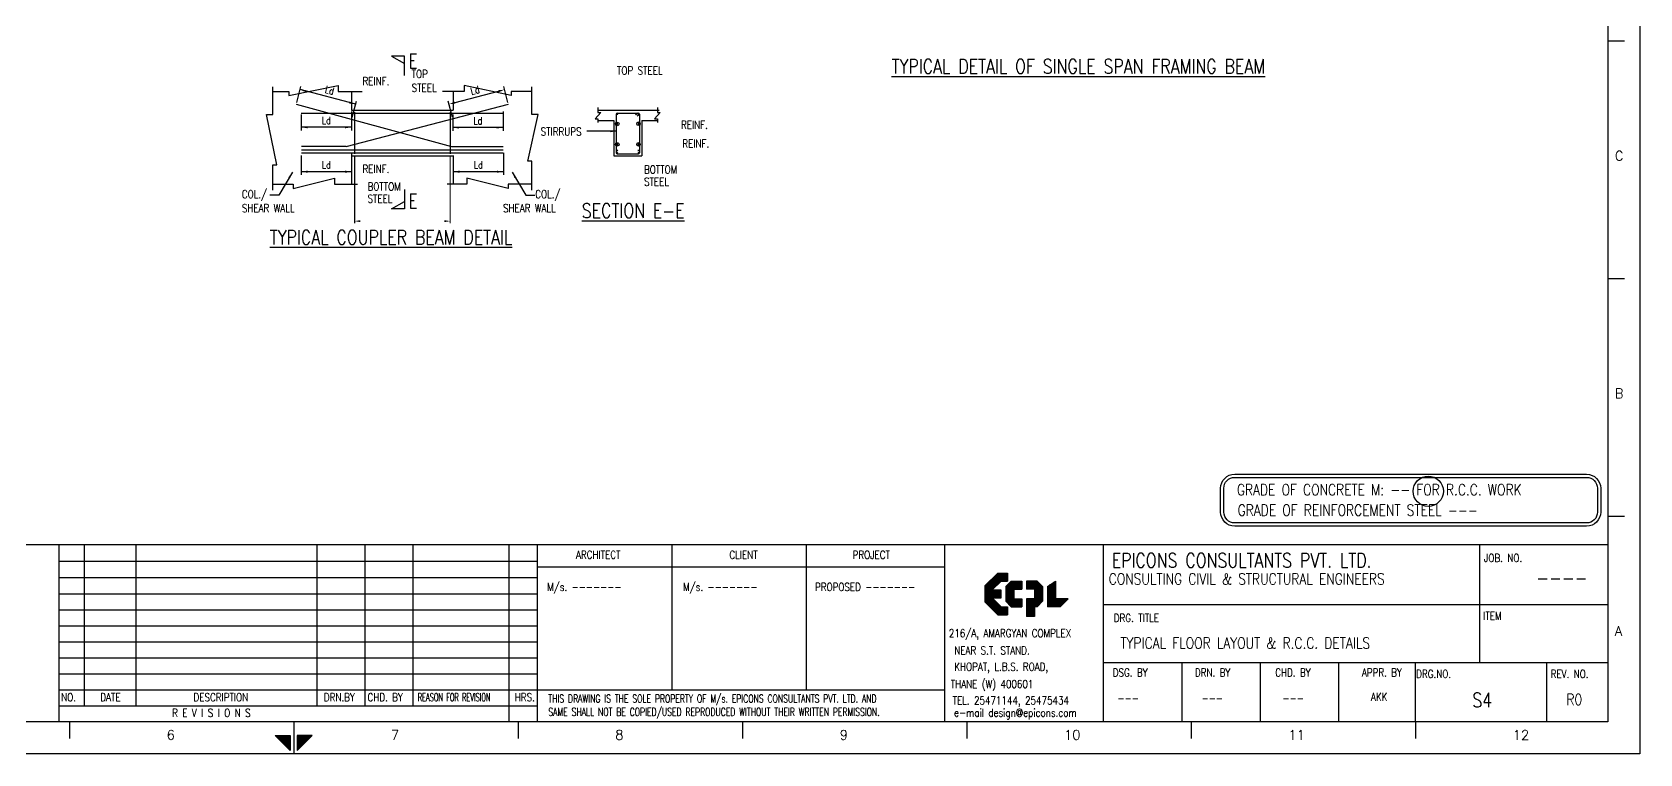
# Model space of a CAD drawing. Extents: x -93349148775 to 1048725102051, y -1180441401940 to 309370.
# Drawn here: x 1276 to 1779, y 729 to 955 of the extents above; entities that cross this region are included whole.
import ezdxf

# ---------------------------------------------------------------- set-up
doc = ezdxf.new("R2010")
doc.units = 0
doc.header["$LTSCALE"] = 5
doc.header["$MEASUREMENT"] = 0
for name, color, linetype in [('colsize', 201, 'Continuous'), ('DIMENSION', 5, 'Continuous'), ('FRAME', 6, 'Continuous'), ('HT', 8, 'Continuous'), ('IBM', 4, 'Continuous'), ('LINE WORK', 4, 'Continuous'), ('LOGO', 1, 'Continuous'), ('NORMAL TEXT', 4, 'Continuous'), ('REIN F', 6, 'Continuous'), ('SECT-MKD', 1, 'Continuous'), ('SECT-NO', 1, 'Continuous'), ('sheet', 1, 'Continuous'), ('STIRRUPS', 5, 'Continuous'), ('SUB TITLE', 3, 'Continuous'), ('TABLE FRAME', 5, 'Continuous'), ('TEXT', 4, 'Continuous'), ('TITLE', 6, 'Continuous'), ('TOR', 6, 'Continuous')]:
    doc.layers.add(name, color=color, linetype=linetype)
doc.layers.add('DIMENSIONS', color=5, linetype='Continuous', lineweight=13)
doc.styles.add('D', font='romand.shx', dxfattribs={"height": 200})
doc.styles.add('ROMANS', font='romans.shx', dxfattribs={"width": 0.8, "height": 2.25})
doc.dimstyles.new('T1', dxfattribs={"dimtxt": 2.25, "dimasz": 2, "dimexe": 1, "dimexo": 0.5, "dimgap": 1, "dimtad": 1, "dimdec": 0, "dimzin": 1, "dimdsep": 46, "dimtxsty": 'ROMANS', "dimcen": 0.09, "dimclrd": 5, "dimclre": 5, "dimclrt": 4, "dimadec": 0, "dimazin": 0, "dimtfac": 1, "dimtdec": 0, "dimtofl": 0, "dimtmove": 0, "dimatfit": 3, "dimfxl": 0, "dimtolj": 1, "dimtzin": 1, "dimarcsym": 0})

# ---------------------------------------------------------------- blocks, each defined once
blk = doc.blocks.new('MID')
at = {"layer": 'sheet', "color": 2}
for p, q in [((8.94, 1.07), (4.27, 5.74)), ((4.27, 5.74), (4.27, 1.07)), ((0, 0), (10, 0)), ((4.27, 1.07), (8.94, 1.07)), ((8.94, -1.07), (4.27, -5.74)), ((4.27, -1.07), (8.94, -1.07)), ((4.27, -5.74), (4.27, -1.07))]:
    blk.add_line(p, q, dxfattribs=at)
for points in [[(4.27, 5.74), (8.94, 1.07), (4.27, 1.07)], [(4.27, -5.74), (8.94, -1.07), (4.27, -1.07)]]:
    blk.add_solid(points, dxfattribs=at)
blk = doc.blocks.new('*X32')
at = {"color": 0}
for p, q in [((97993, 4849), (98484, 5340)), ((97993, 4867), (98466, 5340)), ((97993, 4885), (98448, 5340)), ((97993, 4902), (98431, 5340)), ((97993, 4920), (98413, 5340)), ((97993, 4938), (98395, 5340)), ((97993, 4955), (98378, 5340)), ((97993, 4973), (98360, 5340)), ((97993, 4991), (98342, 5340)), ((97993, 5008), (98325, 5340)), ((97993, 5026), (98307, 5340)), ((97993, 5044), (98289, 5340)), ((97993, 5061), (98272, 5340)), ((97993, 5079), (98254, 5340)), ((97993, 5097), (98236, 5340)), ((97993, 5114), (98219, 5340)), ((97993, 5132), (98201, 5340)), ((97993, 5150), (98183, 5340)), ((97993, 5167), (98166, 5340)), ((97993, 4832), (98243, 5082)), ((97993, 4814), (98243, 5064)), ((97993, 4796), (98243, 5046)), ((97993, 4779), (98243, 5029)), ((98251, 5090), (98493, 5332)), ((98269, 5090), (98493, 5314)), ((98287, 5090), (98493, 5296)), ((98305, 5090), (98493, 5279)), ((98322, 5090), (98493, 5261)), ((98340, 5090), (98493, 5243)), ((98358, 5090), (98493, 5225)), ((98375, 5090), (98493, 5208)), ((98393, 5090), (98493, 5190)), ((98411, 5090), (98493, 5172)), ((98428, 5090), (98493, 5155)), ((98446, 5090), (98493, 5137)), ((98464, 5090), (98493, 5119)), ((98481, 5090), (98493, 5102)), ((98643, 5093), (98890, 5340)), ((98643, 5110), (98873, 5340)), ((98643, 5128), (98855, 5340)), ((98643, 5146), (98837, 5340)), ((98643, 5163), (98820, 5340)), ((98643, 5181), (98802, 5340)), ((98643, 5199), (98784, 5340)), ((98643, 5216), (98767, 5340)), ((98643, 5234), (98749, 5340)), ((98643, 5252), (98731, 5340)), ((98643, 5269), (98714, 5340)), ((98643, 5287), (98696, 5340)), ((98643, 5305), (98678, 5340)), ((98643, 5322), (98661, 5340)), ((98643, 4527), (99143, 5027)), ((98658, 5090), (98908, 5340)), ((98676, 5090), (98926, 5340)), ((98693, 5090), (98943, 5340)), ((98711, 5090), (98961, 5340)), ((98729, 5090), (98976, 5337)), ((98746, 5090), (98984, 5328)), ((98764, 5090), (98993, 5319)), ((98782, 5090), (99002, 5310)), ((98799, 5090), (99011, 5302)), ((98817, 5090), (99020, 5293)), ((98835, 5090), (99029, 5284)), ((98853, 5090), (99037, 5275)), ((98870, 5090), (99046, 5266)), ((98888, 5090), (99055, 5257)), ((98893, 5077), (99064, 5249)), ((98893, 5060), (99073, 5240)), ((98893, 5042), (99082, 5231)), ((98893, 5024), (99090, 5222)), ((98893, 5007), (99099, 5213)), ((98893, 4989), (99108, 5204)), ((98893, 4971), (99117, 5196)), ((98893, 4954), (99126, 5187)), ((98893, 4936), (99135, 5178)), ((98893, 4918), (99143, 5168)), ((98893, 4901), (99143, 5151)), ((98893, 4883), (99143, 5133)), ((98893, 4865), (99143, 5115)), ((98893, 4848), (99143, 5098)), ((98893, 4830), (99143, 5080)), ((98893, 4812), (99143, 5062)), ((98893, 4795), (99143, 5045)), ((99293, 5089), (99543, 5339)), ((99293, 5071), (99543, 5321)), ((99293, 5106), (99492, 5306)), ((99293, 5053), (99543, 5303)), ((99293, 5036), (99543, 5286)), ((99293, 5124), (99437, 5268)), ((99293, 5018), (99543, 5268)), ((99293, 5000), (99543, 5250)), ((99293, 4982), (99543, 5232)), ((99293, 5142), (99381, 5230)), ((99293, 4965), (99543, 5215)), ((99293, 4947), (99543, 5197)), ((99293, 5159), (99326, 5192)), ((99293, 4929), (99543, 5179)), ((99293, 4912), (99543, 5162)), ((99293, 4894), (99543, 5144)), ((99293, 4876), (99543, 5126)), ((99293, 4859), (99543, 5109)), ((99293, 4841), (99543, 5091)), ((99293, 4823), (99543, 5073)), ((99293, 4806), (99543, 5056)), ((99293, 4788), (99543, 5038)), ((99293, 4770), (99543, 5020)), ((97993, 4761), (98243, 5011)), ((97993, 4743), (98243, 4993)), ((97993, 4725), (98243, 4975)), ((97994, 4709), (98243, 4958)), ((98003, 4700), (98243, 4940)), ((98012, 4692), (98243, 4922)), ((98021, 4683), (98243, 4905)), ((98030, 4674), (98243, 4887)), ((98038, 4665), (98243, 4869)), ((98047, 4656), (98243, 4852)), ((98056, 4647), (98243, 4834)), ((98065, 4639), (98243, 4816)), ((98074, 4630), (98243, 4799)), ((98083, 4621), (98252, 4790)), ((98092, 4612), (98270, 4790)), ((98100, 4603), (98287, 4790)), ((98109, 4594), (98305, 4790)), ((98118, 4585), (98323, 4790)), ((98127, 4577), (98340, 4790)), ((98136, 4568), (98358, 4790)), ((98145, 4559), (98376, 4790)), ((98153, 4550), (98393, 4790)), ((98162, 4541), (98411, 4790)), ((98179, 4540), (98429, 4790)), ((98196, 4540), (98446, 4790)), ((98214, 4540), (98464, 4790)), ((98232, 4540), (98482, 4790)), ((98249, 4540), (98493, 4784)), ((98267, 4540), (98493, 4766)), ((98285, 4540), (98493, 4748)), ((98303, 4540), (98493, 4730)), ((98320, 4540), (98493, 4713)), ((98338, 4540), (98493, 4695)), ((98356, 4540), (98493, 4677)), ((98373, 4540), (98493, 4660)), ((98391, 4540), (98493, 4642)), ((98409, 4540), (98493, 4624)), ((98426, 4540), (98493, 4607)), ((98444, 4540), (98493, 4589)), ((98462, 4540), (98493, 4571)), ((98479, 4540), (98493, 4554)), ((98643, 4509), (99143, 5009)), ((98643, 4492), (99143, 4992)), ((98643, 4474), (99143, 4974)), ((98643, 4456), (99143, 4956)), ((98643, 4439), (99143, 4939)), ((98643, 4421), (99143, 4921)), ((98643, 4403), (99143, 4903)), ((98643, 4386), (99143, 4886)), ((98643, 4368), (99143, 4868)), ((98643, 4350), (99143, 4850)), ((98643, 4332), (99143, 4832)), ((98643, 4315), (99143, 4815)), ((98643, 4297), (99143, 4797)), ((98643, 4545), (98888, 4790)), ((98643, 4562), (98871, 4790)), ((98643, 4580), (98853, 4790)), ((98643, 4598), (98835, 4790)), ((98643, 4615), (98818, 4790)), ((98643, 4633), (98800, 4790)), ((98643, 4651), (98782, 4790)), ((98643, 4668), (98765, 4790)), ((98643, 4686), (98747, 4790)), ((98643, 4704), (98729, 4790)), ((98643, 4721), (98712, 4790)), ((98643, 4739), (98694, 4790)), ((98643, 4757), (98676, 4790)), ((98643, 4774), (98659, 4790)), ((98643, 4279), (98893, 4529)), ((98904, 4540), (99143, 4779)), ((98921, 4540), (99143, 4762)), ((98939, 4540), (99143, 4744)), ((98957, 4540), (99143, 4726)), ((99292, 4540), (99542, 4790)), ((99293, 4753), (99543, 5003)), ((99293, 4735), (99543, 4985)), ((99293, 4717), (99543, 4967)), ((99293, 4700), (99543, 4950)), ((99293, 4682), (99543, 4932)), ((99293, 4664), (99543, 4914)), ((99293, 4647), (99543, 4897)), ((99293, 4629), (99543, 4879)), ((99293, 4611), (99543, 4861)), ((99293, 4594), (99543, 4844)), ((99293, 4576), (99543, 4826)), ((99293, 4558), (99543, 4808)), ((99310, 4540), (99560, 4790)), ((99328, 4540), (99578, 4790)), ((99345, 4540), (99595, 4790)), ((99363, 4540), (99613, 4790)), ((99381, 4540), (99631, 4790)), ((99399, 4540), (99649, 4790)), ((99416, 4540), (99666, 4790)), ((99434, 4540), (99684, 4790)), ((99452, 4540), (99702, 4790)), ((99469, 4540), (99719, 4790)), ((99487, 4540), (99737, 4790)), ((99505, 4540), (99755, 4790)), ((99522, 4540), (99772, 4790)), ((99540, 4540), (99790, 4790)), ((99558, 4540), (99808, 4790)), ((99575, 4540), (99825, 4790)), ((99593, 4540), (99843, 4790)), ((99611, 4540), (99861, 4790)), ((99628, 4540), (99878, 4790)), ((99646, 4540), (99896, 4790)), ((99664, 4540), (99914, 4790)), ((99681, 4540), (99931, 4790)), ((98643, 4262), (98893, 4512)), ((98643, 4244), (98893, 4494)), ((98657, 4240), (98893, 4476)), ((98674, 4240), (98893, 4459)), ((98692, 4240), (98893, 4441)), ((98710, 4240), (98893, 4423)), ((98727, 4240), (98893, 4406)), ((98745, 4240), (98893, 4388)), ((98763, 4240), (98893, 4370)), ((98780, 4240), (98893, 4353)), ((98798, 4240), (98893, 4335)), ((98816, 4240), (98893, 4317)), ((98833, 4240), (98893, 4300)), ((98851, 4240), (98893, 4282)), ((98869, 4240), (98893, 4264)), ((98886, 4240), (98893, 4247))]:
    blk.add_line(p, q, dxfattribs=at)
blk = doc.blocks.new('*X31')
at = {"color": 0}
for p, q in [((97343, 4906), (98027, 5590)), ((97343, 4924), (98009, 5590)), ((97343, 4942), (97991, 5590)), ((97343, 4959), (97974, 5590)), ((97343, 4977), (97956, 5590)), ((97343, 4995), (97938, 5590)), ((97343, 5012), (97921, 5590)), ((97343, 5030), (97903, 5590)), ((97343, 5048), (97885, 5590)), ((97343, 5065), (97868, 5590)), ((97343, 5083), (97850, 5590)), ((97343, 5101), (97832, 5590)), ((97343, 5118), (97815, 5590)), ((97343, 5136), (97797, 5590)), ((97343, 5154), (97779, 5590)), ((97343, 5171), (97762, 5590)), ((97343, 5189), (97744, 5590)), ((97343, 4889), (98043, 5589)), ((97343, 4871), (98043, 5571)), ((97343, 4853), (98043, 5553)), ((97847, 5340), (98043, 5536)), ((97343, 4694), (97714, 5065)), ((97343, 4712), (97696, 5065)), ((97343, 4730), (97678, 5065)), ((97343, 4747), (97661, 5065)), ((97343, 4765), (97643, 5065)), ((97343, 4783), (97625, 5065)), ((97343, 4800), (97608, 5065)), ((97343, 4818), (97590, 5065)), ((97343, 4836), (97572, 5065)), ((97350, 4683), (97732, 5065)), ((97359, 4674), (97749, 5065)), ((97367, 4666), (97767, 5065)), ((97376, 4657), (97785, 5065)), ((97385, 4648), (97802, 5065)), ((97394, 4639), (97820, 5065)), ((97588, 4815), (97838, 5065)), ((97605, 4815), (97843, 5053)), ((97623, 4815), (97843, 5035)), ((97641, 4815), (97843, 5017)), ((97865, 5340), (98043, 5518)), ((97883, 5340), (98043, 5500)), ((97900, 5340), (98043, 5483)), ((97918, 5340), (98043, 5465)), ((97936, 5340), (98043, 5447)), ((97953, 5340), (98043, 5430)), ((97971, 5340), (98043, 5412)), ((97989, 5340), (98043, 5394)), ((98007, 5340), (98043, 5377)), ((98024, 5340), (98043, 5359)), ((98042, 5340), (98043, 5341)), ((97403, 4630), (97579, 4807)), ((97412, 4621), (97588, 4798)), ((97420, 4613), (97597, 4789)), ((97429, 4604), (97606, 4781)), ((97438, 4595), (97615, 4772)), ((97447, 4586), (97624, 4763)), ((97456, 4577), (97633, 4754)), ((97465, 4568), (97641, 4745)), ((97473, 4560), (97650, 4736)), ((97482, 4551), (97659, 4728)), ((97491, 4542), (97668, 4719)), ((97500, 4533), (97677, 4710)), ((97509, 4524), (97686, 4701)), ((97518, 4515), (97694, 4692)), ((97526, 4507), (97703, 4683)), ((97535, 4498), (97712, 4674)), ((97544, 4489), (97721, 4666)), ((97553, 4480), (97730, 4657)), ((97562, 4471), (97739, 4648)), ((97571, 4462), (97747, 4639)), ((97579, 4454), (97756, 4630)), ((97588, 4445), (97765, 4621)), ((97597, 4436), (97774, 4613)), ((97606, 4427), (97783, 4604)), ((97615, 4418), (97792, 4595)), ((97624, 4409), (97800, 4586)), ((97633, 4400), (97809, 4577)), ((97641, 4392), (97818, 4568)), ((97650, 4383), (97827, 4560)), ((97658, 4815), (97843, 5000)), ((97659, 4374), (97836, 4551)), ((97668, 4365), (97845, 4542)), ((97676, 4815), (97843, 4982)), ((97677, 4356), (97861, 4540)), ((97686, 4347), (97878, 4540)), ((97694, 4815), (97843, 4964)), ((97694, 4339), (97896, 4540)), ((97703, 4330), (97914, 4540)), ((97711, 4815), (97843, 4947)), ((97712, 4321), (97931, 4540)), ((97721, 4312), (97949, 4540)), ((97729, 4815), (97843, 4929)), ((97730, 4303), (97967, 4540)), ((97739, 4294), (97984, 4540)), ((97747, 4815), (97843, 4911)), ((97752, 4290), (98002, 4540)), ((97764, 4815), (97843, 4894)), ((97770, 4290), (98020, 4540)), ((97782, 4815), (97843, 4876)), ((97787, 4290), (98037, 4540)), ((97800, 4815), (97843, 4858)), ((97805, 4290), (98043, 4528)), ((97817, 4815), (97843, 4841)), ((97835, 4815), (97843, 4823)), ((97823, 4290), (98043, 4510)), ((97840, 4290), (98043, 4493)), ((97858, 4290), (98043, 4475)), ((97876, 4290), (98043, 4457)), ((97893, 4290), (98043, 4440)), ((97911, 4290), (98043, 4422)), ((97929, 4290), (98043, 4404)), ((97946, 4290), (98043, 4387)), ((97964, 4290), (98043, 4369)), ((97982, 4290), (98043, 4351)), ((97999, 4290), (98043, 4334)), ((98017, 4290), (98043, 4316)), ((98035, 4290), (98043, 4298))]:
    blk.add_line(p, q, dxfattribs=at)
blk = doc.blocks.new('LOGO')
at = {"layer": 'LOGO'}
for p, q in [((636.44, 52.47), (640.44, 56.47)), ((640.44, 56.47), (643.44, 56.47)), ((643.44, 56.47), (643.44, 53.97)), ((636.44, 52.47), (636.44, 47.47)), ((638.73, 51.22), (641.48, 53.97)), ((638.73, 51.22), (641.44, 51.22)), ((641.44, 51.22), (641.44, 48.72)), ((641.48, 53.97), (643.44, 53.97)), ((642.94, 52.26), (644.65, 53.97)), ((642.94, 52.26), (642.94, 47.67)), ((644.65, 53.97), (647.94, 53.97)), ((645.44, 51.47), (645.44, 48.47)), ((645.44, 51.47), (647.94, 51.47)), ((647.94, 53.97), (647.94, 51.47)), ((652.74, 53.97), (649.44, 53.97)), ((649.44, 53.97), (649.44, 51.47)), ((651.94, 51.47), (649.44, 51.47)), ((651.94, 51.47), (651.94, 48.47)), ((654.44, 52.26), (652.74, 53.97)), ((654.44, 52.26), (654.44, 47.67)), ((655.94, 52.26), (658.44, 53.97)), ((655.94, 52.26), (655.94, 45.97)), ((658.44, 53.97), (658.44, 48.47)), ((636.44, 47.47), (640.44, 43.47)), ((638.73, 48.72), (641.48, 45.97)), ((638.73, 48.72), (641.44, 48.72)), ((641.48, 45.97), (643.44, 45.97)), ((642.94, 47.67), (644.65, 45.97)), ((643.44, 45.97), (643.44, 43.47)), ((644.65, 45.97), (647.94, 45.97)), ((645.44, 48.47), (647.94, 48.47)), ((647.94, 48.47), (647.94, 45.97)), ((649.44, 48.47), (649.44, 42.97)), ((651.94, 48.47), (649.44, 48.47)), ((652.74, 45.97), (651.94, 45.97)), ((651.94, 45.97), (651.94, 42.97)), ((654.44, 47.67), (652.74, 45.97)), ((659.94, 45.97), (655.94, 45.97)), ((662.44, 48.47), (658.44, 48.47)), ((662.44, 48.47), (659.94, 45.97)), ((640.44, 43.47), (643.44, 43.47)), ((651.94, 42.97), (649.44, 42.97))]:
    blk.add_line(p, q, dxfattribs=at)
at = {"layer": 'LOGO', "color": 2, "xscale": 0.010009765625, "yscale": 0.010009765625, "zscale": 0.01}
for name, p in [('*X31', (-337.94, 0.52)), ('*X32', (-337.95, 0.52))]:
    blk.add_blockref(name, p, dxfattribs=at)
blk = doc.blocks.new('*D506')
at = {"layer": 'DEFPOINTS', "color": 5, "linetype": 'ByBlock'}
for p in [(1360.47, 929.59), (1376.19, 930.51)]:
    blk.add_point(p, dxfattribs=at)
at = {"layer": 'IBM', "color": 5, "linetype": 'ByBlock', "lineweight": -2}
for p, q in [((1360.47, 929.09), (1360.47, 924.13)), ((1376.19, 930.01), (1376.19, 924.13)), ((1376.19, 925.13), (1360.47, 925.13))]:
    blk.add_line(p, q, dxfattribs=at)
at = {"layer": 'IBM', "color": 5, "linetype": 'ByBlock'}
for points in [[(1360.47, 925.13), (1362.47, 925.47), (1362.47, 924.8)], [(1376.19, 925.13), (1374.19, 925.47), (1374.19, 924.8)]]:
    blk.add_solid(points, dxfattribs=at)
at = {"layer": 'IBM', "color": 4, "linetype": 'ByBlock', "insert": (1368.33, 927.26), "char_height": 2.25, "attachment_point": 5, "style": 'ROMANS'}
blk.add_mtext('Ld', dxfattribs=at)
blk = doc.blocks.new('*D509')
at = {"layer": 'DEFPOINTS', "color": 5, "linetype": 'ByBlock'}
for p in [(1407.8, 929.59), (1423.51, 930.51)]:
    blk.add_point(p, dxfattribs=at)
at = {"layer": 'IBM', "color": 5, "linetype": 'ByBlock', "lineweight": -2}
for p, q in [((1407.8, 929.09), (1407.8, 924.05)), ((1423.51, 930.01), (1423.51, 924.05)), ((1423.51, 925.05), (1407.8, 925.05))]:
    blk.add_line(p, q, dxfattribs=at)
at = {"layer": 'IBM', "color": 5, "linetype": 'ByBlock'}
for points in [[(1407.8, 925.05), (1409.8, 925.38), (1409.8, 924.72)], [(1423.51, 925.05), (1421.51, 925.38), (1421.51, 924.72)]]:
    blk.add_solid(points, dxfattribs=at)
at = {"layer": 'IBM', "color": 4, "linetype": 'ByBlock', "insert": (1415.66, 927.17), "char_height": 2.25, "attachment_point": 5, "style": 'ROMANS'}
blk.add_mtext('Ld', dxfattribs=at)
blk = doc.blocks.new('*D510')
at = {"layer": 'DEFPOINTS', "color": 5, "linetype": 'ByBlock'}
for p in [(1360.47, 916.77), (1376.19, 917.69)]:
    blk.add_point(p, dxfattribs=at)
at = {"layer": 'IBM', "color": 5, "linetype": 'ByBlock', "lineweight": -2}
for p, q in [((1360.47, 916.27), (1360.47, 910.24)), ((1376.19, 917.19), (1376.19, 910.24)), ((1376.19, 911.24), (1360.47, 911.24))]:
    blk.add_line(p, q, dxfattribs=at)
at = {"layer": 'IBM', "color": 5, "linetype": 'ByBlock'}
for points in [[(1360.47, 911.24), (1362.47, 911.58), (1362.47, 910.91)], [(1376.19, 911.24), (1374.19, 911.58), (1374.19, 910.91)]]:
    blk.add_solid(points, dxfattribs=at)
at = {"layer": 'IBM', "color": 4, "linetype": 'ByBlock', "insert": (1368.33, 913.37), "char_height": 2.25, "attachment_point": 5, "style": 'ROMANS'}
blk.add_mtext('Ld', dxfattribs=at)
blk = doc.blocks.new('*D511')
at = {"layer": 'DEFPOINTS', "color": 5, "linetype": 'ByBlock'}
for p in [(1407.93, 916.77), (1423.64, 917.69)]:
    blk.add_point(p, dxfattribs=at)
at = {"layer": 'IBM', "color": 5, "linetype": 'ByBlock', "lineweight": -2}
for p, q in [((1407.93, 916.27), (1407.93, 910.24)), ((1423.64, 917.19), (1423.64, 910.24)), ((1423.64, 911.24), (1407.93, 911.24))]:
    blk.add_line(p, q, dxfattribs=at)
at = {"layer": 'IBM', "color": 5, "linetype": 'ByBlock'}
for points in [[(1407.93, 911.24), (1409.93, 911.58), (1409.93, 910.91)], [(1423.64, 911.24), (1421.64, 911.58), (1421.64, 910.91)]]:
    blk.add_solid(points, dxfattribs=at)
at = {"layer": 'IBM', "color": 4, "linetype": 'ByBlock', "insert": (1415.78, 913.37), "char_height": 2.25, "attachment_point": 5, "style": 'ROMANS'}
blk.add_mtext('Ld', dxfattribs=at)
blk = doc.blocks.new('*D512')
at = {"layer": 'DEFPOINTS', "color": 0}
for p in [(1424, 936.89), (1425.19, 932.36), (1407.8, 927.82)]:
    blk.add_point(p, dxfattribs=at)
at = {"layer": 'sheet', "color": 5, "lineweight": -2}
for p, q in [((1408.55, 932.85), (1422.07, 936.38)), ((1425.06, 932.85), (1423.75, 937.86)), ((1407.68, 928.3), (1406.37, 933.31))]:
    blk.add_line(p, q, dxfattribs=at)
at = {"layer": 'sheet', "color": 5}
for points in [[(1422.15, 936.06), (1421.98, 936.7), (1424, 936.89)], [(1408.47, 933.17), (1408.64, 932.52), (1406.62, 932.34)]]:
    blk.add_solid(points, dxfattribs=at)
at = {"layer": 'sheet', "color": 4, "insert": (1414.77, 936.67), "char_height": 2.25, "attachment_point": 5, "rotation": 14.6591, "style": 'ROMANS'}
blk.add_mtext('\\A1;Ld', dxfattribs=at)
blk = doc.blocks.new('*D513')
at = {"layer": 'DEFPOINTS', "color": 5, "linetype": 'ByBlock'}
for p in [(1358.93, 932.36), (1376.31, 927.82)]:
    blk.add_point(p, dxfattribs=at)
at = {"layer": 'sheet', "color": 5, "linetype": 'ByBlock', "lineweight": -2}
for p, q in [((1359.06, 932.85), (1360.37, 937.86)), ((1377.5, 932.34), (1360.11, 936.89)), ((1376.44, 928.3), (1377.75, 933.31))]:
    blk.add_line(p, q, dxfattribs=at)
at = {"layer": 'sheet', "color": 5, "linetype": 'ByBlock'}
for points in [[(1360.11, 936.89), (1362.13, 936.7), (1361.96, 936.06)], [(1377.5, 932.34), (1375.65, 933.17), (1375.48, 932.52)]]:
    blk.add_solid(points, dxfattribs=at)
at = {"layer": 'sheet', "color": 4, "linetype": 'ByBlock', "insert": (1369.34, 936.67), "char_height": 2.25, "attachment_point": 5, "rotation": 345.3409, "style": 'ROMANS'}
blk.add_mtext('Ld', dxfattribs=at)

msp = doc.modelspace()

# ---------------------------------------------------------------- linework, layer by layer
at = {"color": 5}
for points in [[(1453.16, 931.27), (1453.16, 929.76), (1454.03, 929.76), (1452.25, 927.74), (1453.16, 927.74), (1453.16, 926.61)], [(1471.74, 931.3), (1471.74, 929.78), (1472.61, 929.78), (1470.83, 927.77), (1471.74, 927.77), (1471.74, 926.63)]]:
    msp.add_lwpolyline(points, dxfattribs=at)
at = {"layer": 'colsize', "color": 5, "linetype": 'Continuous'}
msp.add_line((1377.1, 916.19), (1377.1, 895.19), dxfattribs=at)
msp.add_solid([(1378.94, 896.1), (1378.94, 895.49), (1377.1, 895.8)], dxfattribs=at)
at = {"layer": 'DIMENSION', "linetype": 'Continuous'}
for centre in [(1459.18, 926.19), (1465.82, 926.22), (1459.18, 919.8), (1465.83, 919.8)]:
    msp.add_circle(centre, 0.561, dxfattribs=at)
at = {"layer": 'DIMENSIONS', "linetype": 'Continuous'}
msp.add_line((1407.01, 916.19), (1407.01, 895.19), dxfattribs=at)
msp.add_solid([(1405.18, 896.1), (1405.18, 895.49), (1407.01, 895.8)], dxfattribs=at)
at = {"layer": 'FRAME'}
for points in [[(937.62, 1323.35), (1778.62, 1323.35), (1778.62, 729.35), (937.62, 729.35)], [(1768.62, 739.35), (957.62, 739.35), (957.62, 1313.35), (1768.62, 1313.35)]]:
    msp.add_lwpolyline(points, close=True, dxfattribs=at)
at = {"layer": 'HT', "flags": 128}
for points in [[(1351.57, 905.45), (1351.57, 913.38), (1352.87, 913.38), (1349.67, 929.17), (1351.57, 929.17), (1351.57, 937.81)], [(1351.57, 936.32), (1356.64, 936.32), (1356.64, 935.02), (1371.97, 938.22), (1371.97, 936.32), (1379.51, 936.32)], [(1432.55, 936.32), (1426.01, 936.32), (1426.01, 935.02), (1411.41, 938.22), (1411.41, 936.32), (1404.61, 936.32)], [(1432.55, 905.45), (1432.55, 914.57), (1431.25, 914.57), (1434.45, 929.17), (1432.55, 929.17), (1432.55, 937.81)], [(1351.57, 907.34), (1357.91, 907.34), (1357.91, 906.04), (1370.91, 909.24), (1370.91, 907.34), (1378.01, 907.34)], [(1432.55, 907.34), (1425.08, 907.34), (1425.08, 906.04), (1412.21, 909.24), (1412.21, 907.34), (1406.1, 907.34)]]:
    msp.add_lwpolyline(points, dxfattribs=at)
at = {"layer": 'LINE WORK', "linetype": 'Continuous', "ltscale": 10}
for p, q in [((1376.19, 936.32), (1376.19, 930.51)), ((1407.93, 936.32), (1407.93, 930.51)), ((1376.19, 930.51), (1407.93, 930.51)), ((1453.16, 930.51), (1472.26, 930.51)), ((1453.16, 927.28), (1458.12, 927.28)), ((1458.12, 927.28), (1458.12, 916.19)), ((1466.88, 927.28), (1466.88, 916.19)), ((1466.88, 927.28), (1471.74, 927.28)), ((1376.19, 916.19), (1376.19, 907.34)), ((1376.19, 916.19), (1407.93, 916.19)), ((1407.93, 916.19), (1407.93, 907.34)), ((1458.12, 916.19), (1466.88, 916.19))]:
    msp.add_line(p, q, dxfattribs=at)
at = {"layer": 'LINE WORK'}
for p, q in [((1395.42, 744.35), (1395.42, 794.73)), ((1476.33, 749.35), (1476.33, 794.73)), ((1518.33, 749.35), (1518.33, 794.73)), ((1728.62, 757.85), (1728.62, 794.73)), ((1434.33, 787.77), (1561.48, 787.77)), ((1611.12, 776.02), (1768.62, 776.02)), ((1611.12, 757.85), (1768.62, 757.85)), ((1635.62, 739.35), (1635.62, 757.85)), ((1660.12, 739.35), (1660.12, 757.85)), ((1684.62, 739.35), (1684.62, 757.85)), ((1708.54, 739.37), (1708.54, 757.85)), ((1749.56, 739.34), (1749.56, 757.84)), ((1284.84, 749.35), (1561.48, 749.35)), ((1284.84, 744.35), (1434.33, 744.35))]:
    msp.add_line(p, q, dxfattribs=at)
at = {"layer": 'REIN F', "linetype": 'Continuous'}
for p, q in [((1358.93, 932.36), (1407.42, 919.11)), ((1360.47, 929.59), (1423.49, 929.59)), ((1374.52, 919.11), (1425.19, 932.36)), ((1458.87, 929.22), (1458.87, 917.13)), ((1459.18, 929.53), (1465.82, 929.53)), ((1465.73, 929.53), (1464.91, 929.02)), ((1466.12, 929.06), (1465.3, 928.55)), ((1466.13, 929.22), (1466.13, 917.13)), ((1466.13, 926.22), (1466.13, 924.2)), ((1374.52, 919.11), (1360.52, 919.11)), ((1407.42, 919.11), (1423.6, 919.11)), ((1466.13, 921.76), (1466.13, 919.74)), ((1360.57, 917.11), (1423.6, 917.11)), ((1360.59, 918.11), (1423.6, 918.11)), ((1459.18, 916.82), (1465.82, 916.82))]:
    msp.add_line(p, q, dxfattribs=at)
at = {"layer": 'REIN F', "linetype": 'Continuous', "const_width": 0.302}
for points in [[(1459.02, 917.88, 1), (1459.33, 917.88, 1)], [(1459.02, 917.12, -1), (1459.33, 917.12, -1)], [(1465.68, 917.88, 1), (1465.98, 917.88, 1)], [(1465.68, 917.12, -1), (1465.98, 917.12, -1)]]:
    msp.add_lwpolyline(points, format="xyb", close=True, dxfattribs=at)
at = {"layer": 'REIN F', "linetype": 'Continuous'}
for centre, start, end in [((1459.18, 929.22), 90, 180), ((1465.82, 929.22), 0, 90), ((1459.18, 926.22), 90, 180), ((1465.82, 926.22), 0, 90), ((1459.18, 919.74), 180, 270), ((1465.82, 919.74), 270, 0), ((1459.18, 917.13), 180, 270), ((1465.82, 917.13), 270, 0)]:
    msp.add_arc(centre, 0.306, start, end, dxfattribs=at)
at = {"layer": 'SECT-MKD'}
for points in [[(1392.7, 941.29), (1392.7, 947.32), (1388.72, 947.32), (1392.7, 945.02)], [(1392.7, 905.73), (1392.7, 899.69), (1388.72, 899.69), (1392.7, 901.99)]]:
    msp.add_lwpolyline(points, dxfattribs=at)
at = {"layer": 'sheet', "color": 2}
for p, q in [((1768.61, 952.11), (1773.85, 952.11)), ((1768.61, 952.11), (1773.85, 952.11)), ((1768.61, 877.86), (1773.85, 877.86)), ((1768.61, 877.86), (1773.85, 877.86)), ((1768.61, 803.61), (1773.85, 803.61)), ((1768.61, 803.61), (1773.85, 803.61)), ((1288.04, 739.37), (1288.04, 734.13)), ((1288.04, 739.37), (1288.04, 734.13)), ((1358.12, 739.37), (1358.12, 734.13)), ((1358.12, 739.37), (1358.12, 734.13)), ((1428.2, 739.37), (1428.2, 734.13)), ((1428.2, 739.37), (1428.2, 734.13)), ((1498.29, 739.37), (1498.29, 734.13)), ((1498.29, 739.37), (1498.29, 734.13)), ((1568.37, 739.37), (1568.37, 734.13)), ((1568.37, 739.37), (1568.37, 734.13)), ((1638.45, 739.37), (1638.45, 734.13)), ((1638.45, 739.37), (1638.45, 734.13)), ((1708.54, 739.37), (1708.54, 734.13)), ((1708.54, 739.37), (1708.54, 734.13))]:
    msp.add_line(p, q, dxfattribs=at)
at = {"layer": 'sheet'}
for p, q in [((957.62, 794.73), (1768.62, 794.73)), ((1284.84, 739.66), (1284.84, 794.73)), ((1434.33, 739.35), (1434.33, 794.73)), ((1561.48, 739.35), (1561.48, 794.73)), ((1611.12, 739.35), (1611.12, 794.73))]:
    msp.add_line(p, q, dxfattribs=at)
at = {"layer": 'STIRRUPS', "linetype": 'Continuous', "ltscale": 10}
for p, q in [((1377.1, 929.89), (1377.1, 916.8)), ((1407.01, 929.89), (1407.01, 916.8))]:
    msp.add_line(p, q, dxfattribs=at)
at = {"layer": 'TABLE FRAME'}
for p, q in [((1292.76, 744.35), (1292.76, 794.73)), ((1308.96, 744.35), (1308.96, 794.73)), ((1365.42, 744.35), (1365.42, 794.73)), ((1380.42, 744.35), (1380.42, 794.73)), ((1425.41, 739.35), (1425.41, 794.73)), ((1284.84, 789.61), (1434.33, 789.61)), ((1284.84, 784.48), (1434.33, 784.48)), ((1284.84, 779.35), (1434.33, 779.35)), ((1284.84, 774.35), (1434.33, 774.35)), ((1284.84, 769.35), (1434.33, 769.35)), ((1284.84, 764.35), (1434.33, 764.35)), ((1284.84, 759.35), (1434.33, 759.35)), ((1284.84, 754.35), (1434.33, 754.35))]:
    msp.add_line(p, q, dxfattribs=at)
at = {"layer": 'TABLE FRAME', "color": 8, "elevation": 501.46}
msp.add_lwpolyline([(1652.06, 816.72), (1762, 816.72), (1762, 816.72, -0.414211), (1766.39, 812.32), (1766.39, 804.88, -0.414214), (1762, 800.49), (1652.06, 800.49), (1652.06, 800.49, -0.414209), (1647.67, 804.88), (1647.67, 812.32, -0.41422)], format="xyb", close=True, dxfattribs=at)
at = {"layer": 'TABLE FRAME', "elevation": 501.46}
msp.add_lwpolyline([(1652.06, 815.72), (1762, 815.72), (1762, 815.72, -0.414211), (1765.39, 812.32), (1765.39, 804.88, -0.414214), (1762, 801.49), (1652.06, 801.49), (1652.06, 801.49, -0.414209), (1648.67, 804.88), (1648.67, 812.32, -0.41422)], format="xyb", close=True, dxfattribs=at)
at = {"layer": 'TABLE FRAME'}
msp.add_circle((1712.52, 811.4), 4.73, dxfattribs=at)
at = {"layer": 'TOR', "color": 4}
for p, q in [((1458.87, 926.22), (1458.87, 924.2)), ((1458.87, 921.76), (1458.87, 919.74))]:
    msp.add_line(p, q, dxfattribs=at)
at = {"layer": 'TOR', "const_width": 0.302}
for points in [[(1459.02, 929.23, 1), (1459.33, 929.23, 1)], [(1465.68, 929.23, 1), (1465.98, 929.23, 1)], [(1459.02, 926.19, 1), (1459.33, 926.19, 1)], [(1465.68, 926.19, 1), (1465.98, 926.19, 1)], [(1459.02, 919.8, 1), (1459.33, 919.8, 1)], [(1465.68, 919.8, 1), (1465.98, 919.8, 1)]]:
    msp.add_lwpolyline(points, format="xyb", close=True, dxfattribs=at)

# ---------------------------------------------------------------- block references
at = {"layer": 'sheet'}
msp.add_blockref('LOGO', (937.62, 729.35), dxfattribs=at)
at = {"layer": 'sheet', "color": 2, "xscale": -1, "rotation": 90}
msp.add_blockref('MID', (1358.12, 739.35), dxfattribs=at)
msp.add_blockref('MID', (1358.12, 739.35), dxfattribs=at)

# ---------------------------------------------------------------- texts
at = {"layer": 'NORMAL TEXT', "linetype": 'Continuous', "style": 'ROMANS', "width": 0.8}
for s, p in [('REINF.', (1379.6, 938.3)), ('TOP', (1394.97, 940.53)), ('TOP STEEL', (1459.12, 941.6)), ('STEEL', (1394.97, 936.19)), ('STIRRUPS', (1435.27, 922.53)), ('REINF.', (1479.11, 924.68)), ('REINF.', (1479.52, 918.78)), ('REINF.', (1379.6, 910.85)), ('STEEL', (1467.55, 906.87)), ('BOTTOM', (1467.55, 910.67)), ('COL./', (1341.94, 902.98)), ('STEEL', (1381.2, 901.56)), ('BOTTOM', (1381.2, 905.36)), ('COL./', (1433.59, 902.98)), ('SHEAR WALL', (1341.94, 898.61)), ('SHEAR WALL', (1423.51, 898.61))]:
    msp.add_text(s, height=2.5, dxfattribs=at).set_placement(p)
at = {"layer": 'SECT-NO', "style": 'ROMANS', "width": 0.75}
for p in [(1393.98, 943.6), (1393.98, 899.85)]:
    msp.add_text('E', height=4.5, dxfattribs=at).set_placement(p)
at = {"layer": 'sheet', "style": 'ROMANS'}
for s, p in [('C', (1770.8, 914.72)), ('B', (1770.8, 840.47)), ('A', (1770.8, 766.22)), ('6', (1318.43, 733.78)), ('7', (1388.51, 733.78)), ('8', (1458.59, 733.78)), ('9', (1528.68, 733.78)), ('10', (1598.76, 733.78)), ('11', (1668.84, 733.78)), ('12', (1738.93, 733.78))]:
    msp.add_text(s, height=3, dxfattribs=at).set_placement(p)
at = {"layer": 'SUB TITLE', "width": 0.8}
for s, height, style, p in [('GRADE OF CONCRETE M: -- FOR R.C.C. WORK', 3.5, 'ROMANS', (1652.78, 810.14, 1002.91)), ('GRADE OF REINFORCEMENT STEEL ---', 3.5, 'ROMANS', (1653, 803.73)), (' CONSULTING CIVIL & STRUCTURAL ENGINEERS', 3.5, 'ROMANS', (1610.81, 782.24)), ('TYPICAL FLOOR LAYOUT & R.C.C. DETAILS', 3.5, 'ROMANS', (1616.36, 762.23)), ('R E V I S I O N S', 2.5, 'D', (1320.14, 740.9)), ('R0', 3.5, 'ROMANS', (1755.69, 744.58))]:
    msp.add_text(s, height=height, dxfattribs=dict(at, style=style)).set_placement(p)
at = {"layer": 'TEXT', "style": 'ROMANS'}
for s, width, p in [(' ARCHITECT', 0.8, (1444.94, 790.33)), (' CLIENT', 0.8, (1492.84, 790.29)), (' PROJECT', 0.8, (1531.34, 790.29)), (' JOB. NO.', 0.8, (1728.56, 789.3)), ('M/s. -------', 0.8, (1437.31, 780.25)), ('M/s. -------', 0.8, (1479.76, 780.25)), ('PROPOSED -------', 0.8, (1520.98, 780.25)), ('ITEM', 0.8, (1729.69, 771.21)), (' 216/A, AMARGYAN COMPLEX', 0.8, (1561.41, 765.8)), (' DRG. TITLE', 0.8, (1612.93, 770.56)), ('NEAR S.T. STAND.', 0.8, (1564.47, 760.43)), ('KHOPAT, L.B.S. ROAD, ', 0.8, (1564.47, 755.32)), (' DSG. BY', 0.8, (1612.61, 753.51)), (' DRN. BY', 0.8, (1638.27, 753.51)), (' CHD. BY', 0.8, (1663.36, 753.51)), ('APPR. BY', 0.8, (1691.79, 753.52)), (' DRG.NO.', 0.8, (1707.4, 753.07)), ('  REV. NO.', 0.8, (1748.02, 753.07)), ('NO.', 0.8, (1285.49, 745.79)), ('DATE', 0.8, (1297.71, 745.79)), ('DESCRIPTION', 0.8, (1326.84, 745.79)), ('DRN.BY', 0.8, (1367.55, 745.79)), ('CHD. BY', 0.8, (1381.19, 745.79)), ('REASON FOR REVISION', 0.6, (1396.89, 745.79)), ('HRS.', 0.8, (1427.2, 745.79)), ('THIS DRAWING IS THE SOLE PROPERTY OF M/s. EPICONS CONSULTANTS PVT. LTD. AND', 0.7, (1437.66, 745.35)), (' THANE (W) 400601', 0.8, (1562.01, 749.92)), ('AKK', 0.8, (1694.63, 745.92)), ('SAME SHALL NOT BE COPIED/USED REPRODUCED WITHOUT THEIR WRITTEN PERMISSION.', 0.7, (1437.66, 741.21)), (' TEL. 25471144, 25475434', 0.8, (1562.58, 744.81)), ('e-mail design@epicons.com', 0.8, (1564.4, 740.97)), ('---', 0.8, (1615.44, 745.45)), ('---', 0.8, (1641.73, 745.45)), ('---', 0.8, (1666.98, 745.45))]:
    msp.add_text(s, height=2.5, dxfattribs=dict(at, width=width)).set_placement(p)
at = {"layer": 'TITLE', "style": 'ROMANS', "width": 0.8}
for s, p in [('%%uTYPICAL DETAIL OF SINGLE SPAN FRAMING BEAM', (1544.9, 941.92)), ('%%uSECTION E-E', (1448.12, 896.83)), ('%%UTYPICAL COUPLER BEAM DETAIL', (1350.64, 888.52)), ('EPICONS CONSULTANTS PVT. LTD.', (1613.66, 787.57)), ('----', (1746.26, 782.07)), ('S4', (1726.29, 743.95))]:
    msp.add_text(s, height=4.5, dxfattribs=at).set_placement(p)

# ---------------------------------------------------------------- dimensions: what is measured, and where the dimension line sits
at = {"layer": 'IBM', "linetype": 'Continuous', "ltscale": 5}
for base, p1, p2, picture, middle in [((1360.47, 925.13), (1376.19, 930.51), (1360.47, 929.59), '*D506', (1368.33, 927.26)), ((1407.8, 925.05), (1423.51, 930.51), (1407.8, 929.59), '*D509', (1415.66, 927.17)), ((1360.47, 911.24), (1376.19, 917.69), (1360.47, 916.77), '*D510', (1368.33, 913.37)), ((1407.93, 911.24), (1423.64, 917.69), (1407.93, 916.77), '*D511', (1415.78, 913.37))]:
    dim = msp.add_linear_dim(base=base, p1=p1, p2=p2, text='Ld', dimstyle='T1', dxfattribs=at)
    dim.commit()
    dim.dimension.update_dxf_attribs({"geometry": picture, "text_midpoint": middle})
at = {"layer": 'sheet'}
for p1, p2, distance, picture, middle in [((1376.31, 927.82), (1358.93, 932.36), -4.68, '*D513', (1369.34, 936.67)), ((1407.8, 927.82), (1425.19, 932.36), 4.68, '*D512', (1414.77, 936.67))]:
    dim = msp.add_aligned_dim(p1=p1, p2=p2, distance=distance, text='Ld', dimstyle='T1', dxfattribs=at)
    dim.commit()
    dim.dimension.update_dxf_attribs({"geometry": picture, "text_midpoint": middle})

# ---------------------------------------------------------------- leaders
for points in [[(1458.98, 923.9), (1449.67, 923.9)], [(1357.74, 911.08), (1353.48, 903.9), (1350.62, 903.9)], [(1426.38, 911.08), (1430.64, 903.9), (1433.5, 903.9)]]:
    msp.add_leader(points, dimstyle='T1', override={"dimscale": 1, "dimgap": 1, "dimtad": 1}, dxfattribs=at)

doc.saveas('drawing.dxf')
